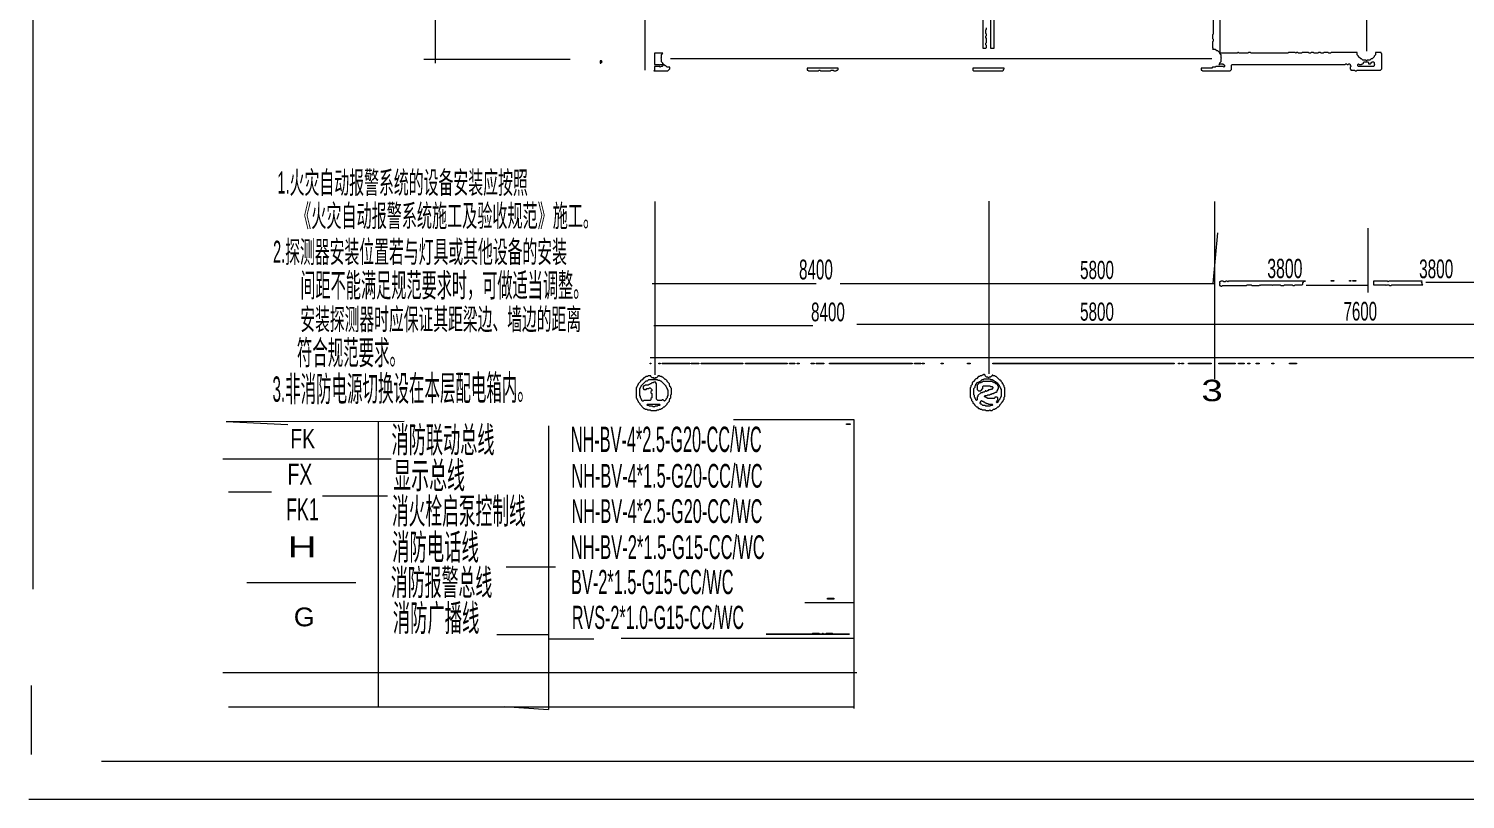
# Model space of a CAD drawing. Header units: millimetres. Extents: x 4 to 412, y 4 to 290.
# Drawn here: x 3.8 to 181.9, y 3.9 to 99.5 of the extents above; entities that cross this region are included whole.
import ezdxf

# ---------------------------------------------------------------- set-up
doc = ezdxf.new("R2010")
doc.units = ezdxf.units.MM
for name, color, linetype, lineweight in [('OCR_TEXT', 6, 'CONTINUOUS', 0), ('TRACE_CURVE', 6, 'CONTINUOUS', 0), ('TRACE_STRAIGHT', 5, 'CONTINUOUS', 0), ('TRACE_TEXT_SYMBOL', 6, 'CONTINUOUS', 0)]:
    doc.layers.add(name, color=color, linetype=linetype, lineweight=lineweight)
doc.styles.add('wqy-unicode', font='wqy-unicode')

msp = doc.modelspace()

# ---------------------------------------------------------------- linework, layer by layer
at = {"layer": 'TRACE_CURVE', "color": 6}
for points in [[(161.57, 96.42), (161.22, 96.42), (161.14, 96.51), (160.96, 96.51), (160.87, 96.42), (160.79, 96.51), (160, 96.51), (159.91, 96.42), (155.36, 96.42), (155.27, 96.51), (155.01, 96.51), (154.92, 96.42), (153.87, 96.42), (153.78, 96.51), (153.69, 96.51), (153.61, 96.42), (151.59, 96.42), (151.5, 96.51), (151.5, 106.05)], [(150.63, 102.37), (150.63, 98.78), (150.54, 98.7), (150.54, 98.26), (150.63, 98.17), (150.63, 97.91), (150.54, 97.82), (150.54, 97.12), (150.63, 97.03), (150.54, 96.94), (150.89, 96.94), (151.07, 96.77), (151.15, 96.77), (151.42, 96.51), (151.42, 96.42), (151.59, 96.24), (151.59, 95.89), (151.68, 95.81), (151.59, 95.72), (151.59, 95.37), (151.42, 95.19), (151.42, 95.11), (151.33, 95.02), (151.42, 95.02), (151.5, 95.11), (151.85, 95.11), (152.03, 94.93), (152.03, 94.76), (151.94, 94.67), (151.85, 94.76), (150.98, 94.76), (150.89, 94.67), (150.54, 94.67), (150.45, 94.58), (149.14, 94.58), (149.14, 94.32), (149.23, 94.32), (149.31, 94.23)], [(149.31, 94.23), (152.73, 94.23), (152.9, 94.41), (152.9, 94.93), (152.99, 95.02), (167, 95.02), (167.09, 95.11), (167.18, 95.11), (167.27, 95.02), (167.35, 95.02), (167.44, 95.11), (167.53, 95.11), (167.62, 95.02), (167.62, 94.93), (167.7, 94.84), (167.7, 94.76), (167.62, 94.67), (167.62, 94.49), (167.7, 94.41), (167.7, 94.32), (168.14, 94.32), (168.23, 94.23), (168.41, 94.23), (168.49, 94.32), (171.38, 94.32), (171.56, 94.49), (171.56, 96.33), (171.47, 96.42), (171.47, 96.51), (170.77, 96.51), (170.77, 96.24), (170.59, 96.07), (170.59, 95.98), (170.33, 95.72), (170.24, 95.72), (170.07, 95.54), (169.72, 95.54), (169.63, 95.46), (169.54, 95.54), (169.19, 95.54), (169.02, 95.72), (168.93, 95.72), (168.67, 95.98), (168.67, 96.07), (168.49, 96.24), (168.49, 96.51), (165.25, 96.51), (165.17, 96.42), (164.99, 96.42), (164.9, 96.51), (164.38, 96.51), (164.29, 96.42), (164.03, 96.42), (163.94, 96.51), (163.68, 96.51), (163.59, 96.42), (163.15, 96.42), (163.06, 96.51), (162.8, 96.51), (162.71, 96.42), (162.54, 96.42), (162.45, 96.51), (161.66, 96.51), (161.57, 96.42)]]:
    msp.add_lwpolyline(points, dxfattribs=at)
msp.add_lwpolyline([(169.28, 95.28), (169.37, 95.37), (169.81, 95.37), (169.89, 95.28), (169.89, 95.11), (170.16, 95.11), (170.24, 95.19), (170.24, 95.28), (170.33, 95.37), (170.51, 95.37), (170.59, 95.28), (170.59, 95.11), (170.68, 95.02), (170.59, 94.93), (170.59, 94.84), (170.51, 94.76), (168.67, 94.76), (168.58, 94.84), (168.58, 95.02), (168.67, 95.11), (168.76, 95.02), (169.02, 95.02), (169.11, 95.11), (169.19, 95.11), (169.28, 95.19)], close=True, dxfattribs=at)
at = {"layer": 'TRACE_STRAIGHT', "color": 5}
for p, q in [((4.28, 265.39), (4.28, 29.96)), ((54.18, 223.14), (54.18, 95.19)), ((80.17, 186.02), (80.17, 94.32)), ((169.65, 126.98), (169.65, 96.69)), ((52.77, 95.7), (70.89, 95.7)), ((83.36, 95.78), (150.45, 95.78)), ((81.38, 78.01), (81.38, 56.53)), ((122.81, 78.05), (122.81, 56.66)), ((150.81, 78.01), (150.81, 56)), ((150.64, 67.86), (151.19, 74.14)), ((169.81, 74.7), (169.81, 66.73)), ((81.05, 67.84), (101.42, 67.84)), ((104.39, 67.86), (150.81, 67.86)), ((176.99, 68.02), (249.97, 68.02)), ((162.18, 67.66), (169.81, 67.66)), ((81.26, 62.64), (100.98, 62.64)), ((106.43, 62.82), (212.54, 62.82)), ((80.83, 58.68), (322.62, 58.68)), ((28.25, 50.75), (50.3, 50.8)), ((28.25, 50.75), (35.91, 50.36)), ((47.08, 50.8), (47.08, 15.35)), ((68.22, 50.22), (68.22, 15.03)), ((91.16, 50.97), (106.09, 50.97)), ((106.09, 50.97), (106.09, 15.15)), ((27.85, 46.12), (48.69, 46.12)), ((28.52, 42), (33.88, 42)), ((40.21, 41.5), (48.25, 41.5)), ((62.97, 32.71), (69.1, 32.71)), ((30.81, 30.79), (44.31, 30.79)), ((100, 28.3), (106.09, 28.3)), ((61.79, 24.32), (68.22, 24.32)), ((68.22, 23.79), (73.84, 23.79)), ((77.23, 23.86), (106.09, 23.86)), ((27.85, 19.62), (106.44, 19.62)), ((4.07, 17.99), (4.07, 9.45)), ((28.52, 15.35), (106.09, 15.35)), ((62.71, 15.37), (68.22, 15.03)), ((12.79, 8.6), (400.04, 8.6)), ((3.77, 3.88), (412.35, 3.88))]:
    msp.add_line(p, q, dxfattribs=at)
at = {"layer": 'TRACE_TEXT_SYMBOL', "color": 6}
for points in [[(123.04, 105.96), (123.04, 97.03), (123.48, 97.03), (123.48, 104.56)], [(122.08, 102.55), (122.08, 97.03), (122.43, 97.03), (122.52, 97.12), (122.52, 97.38), (122.43, 97.47), (122.43, 97.65), (122.52, 97.73), (122.52, 98.26), (122.43, 98.35), (122.43, 98.52), (122.52, 98.61), (122.52, 98.78), (122.43, 98.87), (122.43, 99.31), (122.52, 99.4), (122.52, 99.57)], [(80.57, 56.4), (80.48, 56.31), (80.31, 56.31), (80.13, 56.14), (80.04, 56.14), (79.78, 55.87), (79.69, 55.87), (79.61, 55.78), (79.61, 55.7), (79.34, 55.43), (79.34, 55.35), (79.25, 55.26), (79.25, 55.17), (79.17, 55.08), (79.17, 55), (79.08, 54.91), (79.08, 53.68), (79.17, 53.6), (79.17, 53.51), (79.25, 53.42), (79.25, 53.33), (79.34, 53.25), (79.34, 53.16), (79.52, 52.98), (79.52, 52.89), (80.04, 52.37), (80.13, 52.37), (80.22, 52.28), (80.39, 52.28), (80.48, 52.19), (80.83, 52.19), (80.92, 52.11), (81.62, 52.11), (81.71, 52.19), (81.88, 52.19), (81.97, 52.28), (82.14, 52.28), (82.23, 52.37), (82.32, 52.37), (82.5, 52.54), (82.58, 52.54), (82.93, 52.89), (82.93, 52.98), (83.2, 53.25), (83.2, 53.42), (83.28, 53.51), (83.28, 53.6), (83.37, 53.68), (83.37, 54.03), (83.46, 54.12), (83.46, 54.82), (83.37, 54.91), (83.37, 55), (83.28, 55.08), (83.28, 55.17), (83.2, 55.26), (83.2, 55.43), (82.93, 55.7), (82.93, 55.78), (82.76, 55.96), (82.67, 55.96), (82.41, 56.22), (82.32, 56.22), (82.23, 56.31)], [(79.61, 53.86), (79.52, 53.95), (79.52, 54.82), (79.61, 54.91), (79.61, 55), (79.69, 55.08), (79.69, 55.17), (80.31, 55.78), (80.48, 55.78), (80.66, 55.96)], [(80.66, 55.96), (81.71, 55.96), (81.79, 55.87), (81.97, 55.87), (82.06, 55.78), (82.14, 55.78), (82.76, 55.17), (82.76, 55.08), (82.85, 55), (82.85, 54.91), (82.93, 54.82), (82.93, 54.73), (83.02, 54.65), (83.02, 53.95), (82.93, 53.86), (82.93, 53.68), (82.76, 53.51), (82.76, 53.42), (82.58, 53.25), (82.41, 53.42), (82.32, 53.42), (82.23, 53.33), (81.79, 53.33), (81.62, 53.51), (81.62, 55.43), (81.53, 55.52), (81.53, 55.61), (81.27, 55.61), (81.18, 55.52), (81.01, 55.52), (80.92, 55.43), (80.83, 55.43), (80.74, 55.35), (80.66, 55.35), (80.57, 55.26), (80.22, 55.26), (80.13, 55.17), (80.04, 55.17), (79.96, 55.08), (79.96, 54.82), (80.04, 54.73), (80.31, 54.73), (80.39, 54.82), (80.66, 54.82), (80.74, 54.91), (80.83, 54.91), (81.01, 54.73), (81.01, 54.56), (80.92, 54.47), (80.92, 54.3), (81.01, 54.21), (81.01, 53.68), (80.92, 53.6), (80.92, 53.42), (80.83, 53.33), (80.04, 53.33), (79.96, 53.25), (79.87, 53.25), (79.78, 53.33), (79.78, 53.42), (79.69, 53.51), (79.69, 53.6), (79.61, 53.68), (79.61, 53.86)], [(82.23, 56.31), (82.06, 56.31), (81.97, 56.4), (81.79, 56.4), (81.79, 56.31), (81.62, 56.14), (81.44, 56.14), (81.36, 56.05), (81.27, 56.14), (81.09, 56.14), (80.92, 56.31), (80.92, 56.4), (80.57, 56.4)], [(122.17, 56.57), (122.08, 56.49), (121.99, 56.49), (121.9, 56.4), (121.73, 56.4), (121.64, 56.31), (121.55, 56.31), (121.29, 56.05), (121.2, 56.05), (121.03, 55.87), (121.03, 55.78), (120.76, 55.52), (120.76, 55.35), (120.59, 55.17), (120.59, 55), (120.5, 54.91), (120.5, 53.77), (120.59, 53.68), (120.59, 53.6), (120.68, 53.51), (120.68, 53.33), (120.85, 53.16), (120.85, 53.07), (121.03, 52.89), (121.03, 52.81), (121.29, 52.54), (121.38, 52.54), (121.55, 52.37), (121.64, 52.37), (121.73, 52.28), (121.9, 52.28), (121.99, 52.19), (122.34, 52.19), (122.43, 52.11), (122.87, 52.11), (122.95, 52.19), (123.04, 52.11), (123.22, 52.11), (123.39, 52.28), (123.57, 52.28), (123.65, 52.37), (123.74, 52.37), (123.92, 52.54), (124.01, 52.54), (124.18, 52.72), (124.18, 52.81), (124.53, 53.16), (124.53, 53.25), (124.62, 53.33), (124.62, 53.42), (124.71, 53.51), (124.71, 53.77), (124.79, 53.86), (124.79, 54.91), (124.71, 55), (124.71, 55.17), (124.62, 55.26), (124.62, 55.35), (124.53, 55.43), (124.53, 55.52), (124.36, 55.7), (124.36, 55.78), (124.27, 55.87), (124.18, 55.87)], [(124.18, 55.87), (123.74, 56.31), (123.65, 56.31), (123.57, 56.4), (123.39, 56.4), (123.3, 56.49), (123.22, 56.49), (123.22, 56.4), (123.04, 56.22), (122.87, 56.22), (122.78, 56.14), (122.69, 56.22), (122.52, 56.22), (122.34, 56.4), (122.34, 56.49), (122.25, 56.57), (122.17, 56.57)]]:
    msp.add_lwpolyline(points, dxfattribs=at)
for points in [[(81.36, 96.42), (81.36, 95.02), (81.88, 95.02), (81.97, 94.93), (82.06, 95.02), (82.32, 95.02), (82.41, 94.93), (82.41, 94.84), (82.32, 94.76), (82.14, 94.76), (82.06, 94.67), (81.97, 94.76), (81.36, 94.76), (81.36, 94.32), (81.27, 94.23), (83.02, 94.23), (83.28, 94.49), (83.28, 94.67), (82.93, 94.67), (82.76, 94.84), (82.67, 94.84), (82.41, 95.11), (82.41, 95.19), (82.23, 95.37), (82.23, 95.72), (82.14, 95.81), (82.23, 95.89), (82.23, 96.24), (82.41, 96.42)], [(74.61, 95.46), (74.61, 95.19), (74.7, 95.19), (74.88, 95.37), (74.79, 95.46)], [(100.27, 94.58), (100.27, 94.32), (100.36, 94.32), (100.45, 94.23), (101.67, 94.23), (101.76, 94.32), (101.85, 94.32), (101.94, 94.23), (103.16, 94.23), (103.25, 94.32), (103.51, 94.32), (103.6, 94.23), (103.86, 94.23), (103.95, 94.32), (104.04, 94.32), (104.13, 94.41), (104.13, 94.58)], [(120.85, 94.58), (120.85, 94.32), (120.94, 94.23), (124.53, 94.23), (124.62, 94.32), (124.62, 94.41), (124.71, 94.49), (124.71, 94.58)], [(151.59, 68.13), (151.5, 68.05), (151.42, 68.05), (151.42, 67.96), (151.5, 67.87), (151.42, 67.78), (151.42, 67.61), (151.5, 67.61), (151.59, 67.52), (151.68, 67.52), (151.77, 67.61), (154.74, 67.61), (154.83, 67.69), (155.36, 67.69), (155.44, 67.61), (156.32, 67.61), (156.41, 67.69), (156.5, 67.61), (156.58, 67.69), (157.9, 67.69), (157.98, 67.61), (158.07, 67.69), (158.95, 67.69), (159.03, 67.61), (159.39, 67.61), (159.47, 67.69), (160.44, 67.69), (160.52, 67.61), (160.7, 67.61), (160.79, 67.69), (161.66, 67.69), (161.75, 67.78), (161.75, 67.96), (161.92, 68.13), (162.1, 68.13), (152.55, 68.13), (152.47, 68.05), (152.38, 68.13), (152.2, 68.13), (152.12, 68.05), (151.94, 68.05), (151.85, 68.13)], [(165.25, 68.22), (165.6, 68.22), (165.6, 68.13), (165.25, 68.13)], [(167.53, 68.22), (167.7, 68.22), (167.7, 68.13), (167.53, 68.13)], [(167.97, 68.22), (168.32, 68.22), (168.32, 68.13), (167.97, 68.13)], [(170.51, 68.13), (170.51, 67.69), (172, 67.69), (172.08, 67.61), (172.17, 67.69), (172.43, 67.69), (172.52, 67.61), (172.7, 67.61), (172.78, 67.69), (176.64, 67.69), (176.55, 67.78), (176.55, 67.96), (176.46, 68.05), (176.55, 68.13), (172.43, 68.13), (172.35, 68.05), (172.26, 68.13)], [(80.83, 57.97), (80.92, 57.97), (80.92, 57.89), (80.83, 57.89)], [(81.88, 57.97), (82.06, 57.97), (82.06, 57.89), (81.88, 57.89)], [(82.32, 57.97), (85.74, 57.97), (85.74, 57.89), (82.32, 57.89)], [(85.91, 57.97), (86.87, 57.97), (86.87, 57.89), (85.91, 57.89)], [(87.14, 57.97), (92.3, 57.97), (92.3, 57.89), (87.14, 57.89)], [(92.65, 57.97), (97.82, 57.97), (97.82, 57.89), (92.65, 57.89)], [(98.08, 57.97), (98.78, 57.97), (98.78, 57.89), (98.08, 57.89)], [(99.05, 57.97), (99.31, 57.97), (99.31, 57.89), (99.05, 57.89)], [(100.8, 57.97), (101.15, 57.97), (101.15, 57.89), (100.8, 57.89)], [(101.41, 57.97), (102.37, 57.97), (102.37, 57.89), (101.41, 57.89)], [(103.07, 57.97), (113.32, 57.97), (113.32, 57.89), (103.07, 57.89)], [(113.58, 57.97), (114.37, 57.97), (114.37, 57.89), (113.58, 57.89)], [(114.55, 57.97), (114.81, 57.97), (114.81, 57.89), (114.55, 57.89)], [(116.91, 57.97), (117.17, 57.97), (117.17, 57.89), (116.91, 57.89)], [(120.15, 57.97), (120.5, 57.97), (120.5, 57.89), (120.15, 57.89)], [(123.3, 57.97), (145.81, 57.97), (145.81, 57.89), (123.3, 57.89)], [(146.34, 57.97), (146.51, 57.97), (146.51, 57.89), (146.34, 57.89)], [(146.69, 57.97), (146.95, 57.97), (146.95, 57.89), (146.69, 57.89)], [(147.56, 57.97), (150.37, 57.97), (150.37, 57.89), (147.56, 57.89)], [(151.33, 57.97), (153.34, 57.97), (153.34, 57.89), (151.33, 57.89)], [(153.78, 57.97), (154.48, 57.97), (154.48, 57.89), (153.78, 57.89)], [(154.92, 57.97), (155.18, 57.97), (155.18, 57.89), (154.92, 57.89)], [(155.97, 57.97), (156.32, 57.97), (156.32, 57.89), (155.97, 57.89)], [(157.9, 57.97), (158.16, 57.97), (158.16, 57.89), (157.9, 57.89)], [(160.09, 57.97), (160.96, 57.97), (160.96, 57.89), (160.09, 57.89)], [(121.47, 55.61), (121.55, 55.52), (121.55, 55.43), (121.38, 55.26), (121.38, 54.73), (121.55, 54.56), (121.82, 54.56), (122.08, 54.82), (122.08, 55.08), (122.17, 55.17), (122.95, 55.17), (123.04, 55.08), (123.22, 55.08), (123.3, 55), (123.3, 54.91), (123.13, 54.73), (123.04, 54.73), (122.95, 54.65), (122.78, 54.65), (122.69, 54.56), (122.6, 54.56), (122.52, 54.47), (122.43, 54.56), (122.34, 54.56), (122.34, 54.47), (122.25, 54.38), (122.08, 54.38), (121.99, 54.3), (121.82, 54.3), (121.47, 53.95), (121.47, 53.86), (121.38, 53.77), (121.38, 53.42), (121.29, 53.33), (121.2, 53.42), (121.2, 53.51), (121.12, 53.6), (121.12, 53.68), (121.03, 53.77), (121.03, 53.95), (120.94, 54.03), (120.94, 54.82), (121.12, 55), (121.12, 55.17), (121.2, 55.26), (121.2, 55.35)], [(122.17, 55.96), (122.25, 56.05), (122.95, 56.05), (123.04, 55.96), (123.22, 55.96), (123.3, 55.87), (123.39, 55.87), (123.57, 55.7), (123.65, 55.7), (123.74, 55.61), (123.65, 55.52), (123.48, 55.52), (123.39, 55.61), (123.3, 55.61), (123.22, 55.7), (122.08, 55.7), (121.99, 55.61), (121.9, 55.61), (121.82, 55.52), (121.64, 55.52), (121.55, 55.61), (121.64, 55.7), (121.73, 55.7), (121.99, 55.96)], [(123.65, 55.52), (123.74, 55.61), (123.83, 55.52), (123.74, 55.43)], [(123.74, 55.43), (123.83, 55.52), (123.92, 55.43), (123.83, 55.35)], [(123.83, 55.35), (123.92, 55.43), (124.01, 55.35), (123.92, 55.26)], [(123.92, 55.26), (124.01, 55.35), (124.09, 55.26), (124.09, 55.17), (124.01, 55.08), (123.92, 55.17)], [(124.01, 55.08), (124.09, 55.17), (124.18, 55.08), (124.18, 55), (124.27, 54.91), (124.27, 54.82), (124.36, 54.73), (124.36, 53.86), (124.27, 53.77), (124.27, 53.68), (124.18, 53.6), (124.18, 53.51), (124.01, 53.33), (123.92, 53.42), (123.92, 53.68), (123.83, 53.77), (123.57, 53.77), (123.57, 53.68), (123.48, 53.6), (122.69, 53.6), (122.6, 53.68), (122.52, 53.68), (122.43, 53.77), (122.34, 53.77), (122.25, 53.86), (122.34, 53.95), (122.6, 53.95), (122.69, 54.03), (122.95, 54.03), (123.04, 54.12), (123.13, 54.12), (123.22, 54.21), (123.39, 54.21), (123.48, 54.3), (123.57, 54.3), (123.65, 54.38), (123.74, 54.38), (123.83, 54.47), (123.83, 54.56), (123.92, 54.65), (123.92, 54.73), (124.01, 54.82)], [(80.39, 52.81), (80.48, 52.89), (81.97, 52.89), (82.06, 52.81), (81.97, 52.72), (81.79, 52.72), (81.71, 52.63), (81.44, 52.63), (81.36, 52.54), (81.18, 52.54), (81.09, 52.63), (80.74, 52.63), (80.66, 52.72), (80.48, 52.72)], [(121.82, 53.25), (121.9, 53.33), (121.99, 53.25), (122.08, 53.25), (122.17, 53.16), (122.25, 53.16), (122.34, 53.07), (122.43, 53.07), (122.52, 52.98), (122.69, 52.98), (122.78, 52.89), (123.22, 52.89), (123.3, 52.81), (123.22, 52.72), (123.04, 52.72), (122.95, 52.63), (122.43, 52.63), (122.34, 52.72), (122.08, 52.72), (121.9, 52.89), (121.82, 52.89), (121.73, 52.98), (121.73, 53.07), (121.82, 53.16)], [(123.74, 53.16), (123.83, 53.25), (123.92, 53.16), (123.83, 53.07)], [(123.83, 53.33), (123.92, 53.42), (124.01, 53.33), (124.01, 53.25), (123.92, 53.16), (123.83, 53.25)], [(105.18, 50.44), (105.61, 50.44), (105.61, 50.36), (105.18, 50.36)], [(102.81, 28.81), (103.6, 28.81), (103.6, 28.72), (102.81, 28.72)], [(100.97, 24.43), (100.89, 24.35), (95.19, 24.35), (105.53, 24.35), (103.51, 24.35), (103.43, 24.43), (102.64, 24.43), (102.55, 24.35), (102.37, 24.35), (102.29, 24.43), (102.2, 24.43), (102.11, 24.35), (101.85, 24.35), (101.76, 24.43)]]:
    msp.add_lwpolyline(points, close=True, dxfattribs=at)

# ---------------------------------------------------------------- texts
at = {"layer": 'OCR_TEXT', "color": 6, "style": 'wqy-unicode'}
for s, height, width, p in [('1.火灾自动报警系统的设备安装应按照', 2.7323, 0.495594, (34.6, 79.02)), ('《火灾自动报警系统施工及验收规范》施工。', 2.7323, 0.502108, (36.93, 74.9)), ('2.探测器安装位置若与灯具或其他设备的安装', 2.7323, 0.493428, (34.06, 70.43)), ('间距不能满足规范要求时，可做适当调整。', 2.9372, 0.469196, (37.44, 66.18)), ('8400', 2.459, 0.573341, (99.28, 68.36)), ('5800', 2.254, 0.625904, (134.13, 68.41)), ('3800', 2.391, 0.61379, (157.34, 68.53)), ('3800', 2.322, 0.612696, (176.17, 68.51)), ('安装探测器时应保证其距梁边、墙边的距离', 2.664, 0.504274, (37.44, 62.1)), ('8400', 2.322, 0.607067, (100.77, 63.17)), ('5800', 2.254, 0.625904, (134.13, 63.24)), ('7600', 2.322, 0.600874, (166.8, 63.26)), ('符合规范要求。', 3.006, 0.466704, (37.02, 57.79)), ('3', 2.66, 1.339219, (149.17, 53.26)), ('消防联动总线', 3.21, 0.486267, (48.75, 46.88)), ('NH-BV-4*2.5-G20-CC/WC', 3.1422, 0.480487, (70.98, 46.96)), ('FK', 2.391, 0.750905, (36.2, 47.42)), ('FX', 2.596, 0.693177, (35.85, 42.91)), ('显示总线', 3.279, 0.496859, (48.97, 42.43)), ('NH-BV-4*1.5-G20-CC/WC', 2.9372, 0.514807, (71.06, 42.54)), ('FK1', 2.732, 0.601985, (35.69, 38.47)), ('消火栓启泵控制线', 3.21, 0.47391, (48.8, 38.04)), ('NH-BV-4*2.5-G20-CC/WC', 2.9372, 0.514009, (71.07, 38.16)), ('H', 2.6, 1.44094, (35.86, 33.89)), ('消防电话线', 3.21, 0.49163, (48.82, 33.57)), ('NH-BV-2*1.5-G15-CC/WC', 2.9372, 0.522436, (70.97, 33.69)), ('消防报警总线', 3.21, 0.478644, (48.67, 29.19)), ('BV-2*1.5-G15-CC/WC', 3.0056, 0.504044, (71.01, 29.33)), ('消防广播线', 3.279, 0.480021, (48.91, 24.74)), ('G', 2.32, 1.072836, (36.63, 25.34)), ('RVS-2*1.0-G15-CC/WC', 2.8689, 0.521712, (71.11, 25.01))]:
    msp.add_text(s, height=height, dxfattribs=dict(at, width=width)).set_placement(p)
at = {"layer": 'OCR_TEXT', "color": 6, "style": 'wqy-unicode', "width": 0.447789}
msp.add_text('3.非消防电源切换设在本层配电箱内。', height=3.1422, rotation=0.4092, dxfattribs=at).set_placement((34, 53.18))

doc.saveas('drawing.dxf')
